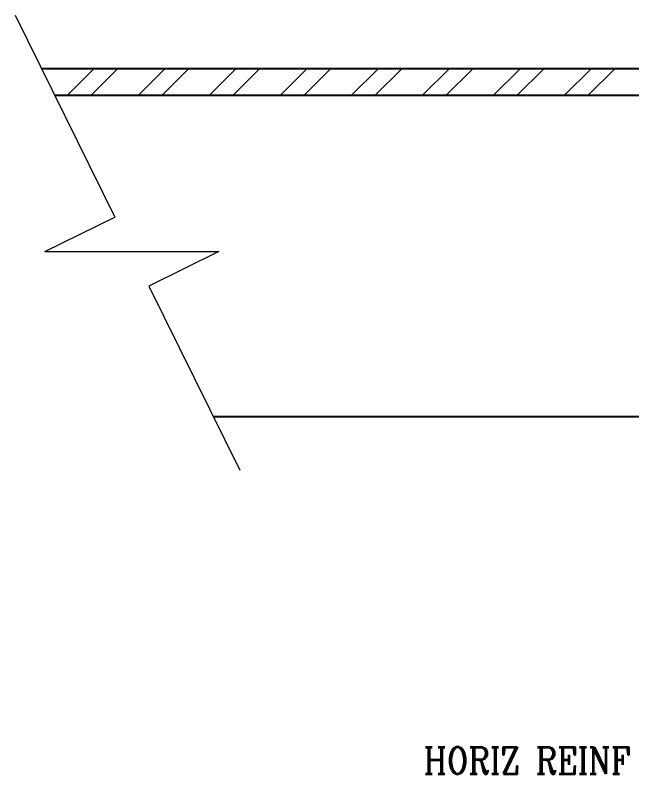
# Model space of a CAD drawing. Header units: inches. Extents: x -91.8 to 4.4, y 308.6 to 398.2.
# Drawn here: x -84.03 to -61, y 347.69 to 376.03 of the extents above; entities that cross this region are included whole.
import ezdxf

# ---------------------------------------------------------------- set-up
doc = ezdxf.new("R2010")
doc.units = ezdxf.units.IN
doc.header["$MEASUREMENT"] = 0
doc.layers.add('A2 Hatch', color=8, linetype='Continuous', lineweight=9)
doc.layers.add('DIM', color=3, linetype='Continuous', lineweight=13)
doc.styles.add('RomanC', font='romanc.shx', dxfattribs={"width": 0.85, "height": 5})

msp = doc.modelspace()

# ---------------------------------------------------------------- linework, layer by layer
at = {"ltscale": 0.15}
for p, q in [((-48.181, 374.029), (-83.038, 374.029)), ((-48.181, 373.029), (-82.545, 373.029)), ((-49.681, 361.029), (-76.623, 361.029))]:
    msp.add_line(p, q, dxfattribs=at)
at = {"layer": 'A2 Hatch', "ltscale": 0.15}
for p, q in [((-82.085, 373.029), (-81.085, 374.029)), ((-81.201, 373.029), (-80.201, 374.029)), ((-79.433, 373.029), (-78.433, 374.029)), ((-78.549, 373.029), (-77.549, 374.029)), ((-76.782, 373.029), (-75.782, 374.029)), ((-75.898, 373.029), (-74.898, 374.029)), ((-74.13, 373.029), (-73.13, 374.029)), ((-73.246, 373.029), (-72.246, 374.029)), ((-71.478, 373.029), (-70.478, 374.029)), ((-70.594, 373.029), (-69.594, 374.029)), ((-68.827, 373.029), (-67.827, 374.029)), ((-67.943, 373.029), (-66.943, 374.029)), ((-66.175, 373.029), (-65.175, 374.029)), ((-65.291, 373.029), (-64.291, 374.029)), ((-63.523, 373.029), (-62.523, 374.029)), ((-62.64, 373.029), (-61.64, 374.029))]:
    msp.add_line(p, q, dxfattribs=at)
at = {"layer": 'DIM'}
for p, q in [((-84.025, 376.029), (-80.303, 368.487)), ((-82.917, 367.197), (-80.303, 368.487)), ((-82.917, 367.197), (-76.417, 367.197)), ((-76.417, 367.197), (-79.03, 365.907)), ((-79.03, 365.907), (-75.636, 359.029))]:
    msp.add_line(p, q, dxfattribs=at)

# ---------------------------------------------------------------- texts
at = {"layer": 'DIM', "color": 3, "insert": (-68.781, 348.692), "char_height": 1, "width": 22.68955, "attachment_point": 1, "style": 'RomanC'}
msp.add_mtext('HORIZ REINF ', dxfattribs=at)

doc.saveas('drawing.dxf')
